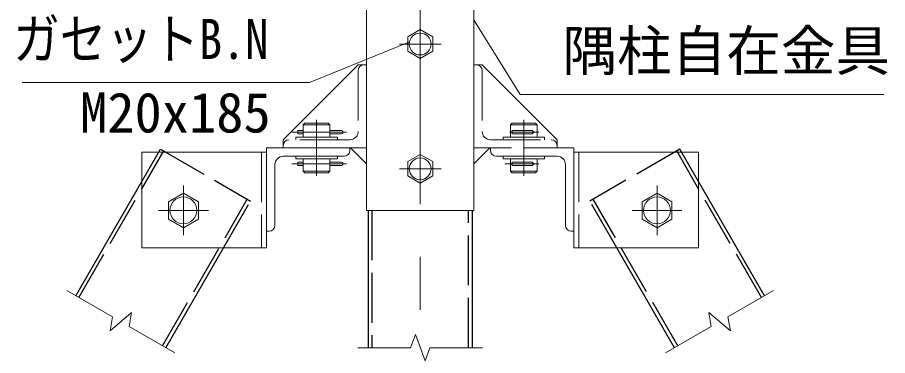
# Model space of a CAD drawing. Units: millimetres, scale not verified. Extents: x -12599 to 12601, y -8909 to 8911.
# Drawn here: x -4162 to -1026, y -6735 to -5515 of the extents above; entities that cross this region are included whole.
import ezdxf
from ezdxf.enums import TextEntityAlignment as Align

# ---------------------------------------------------------------- set-up
doc = ezdxf.new("R2010")
doc.units = ezdxf.units.MM
doc.header["$LTSCALE"] = 30
doc.linetypes.add('DASHED', pattern=[7.5, 6, -1.5])
doc.linetypes.add('USER1', pattern=[50.8, 31.75, -6.35, 6.35, -6.35])
for name, color, linetype, lineweight in [('0-0_D-BMK', 2, 'USER1', 13), ('0-1_D-STR1', 1, 'Continuous', 25), ('0-2_D-STR3', 3, 'Continuous', 13), ('0-4_D-STR-DIM', 7, 'Continuous', 13), ('0-7_D-STR-TXT', 7, 'Continuous', 13)]:
    doc.layers.add(name, color=color, linetype=linetype, lineweight=lineweight)
doc.styles.add('ＭＳ ゴシック', font='')
doc.styles.get('ＭＳ ゴシック').set_extended_font_data('MS Gothic')

msp = doc.modelspace()

# ---------------------------------------------------------------- linework, layer by layer
at = {"layer": '0-0_D-BMK'}
for p, q in [((-2710.66, -5235.76), (-2710.66, -6705.93)), ((-2635.66, -5610.76), (-2785.66, -5610.76)), ((-3084.16, -5884.53), (-3084.16, -6085.91)), ((-2337.16, -5884.53), (-2337.16, -6085.91)), ((-2976.29, -5928.76), (-3173.8, -5928.76)), ((-2388.96, -5928.76), (-2283.09, -5928.76)), ((-2976.29, -6042.76), (-3173.8, -6042.76)), ((-2405.7, -6042.76), (-2283.09, -6042.76)), ((-2635.66, -6060.76), (-2785.66, -6060.76)), ((-3564.16, -6120.76), (-3564.16, -6300.76)), ((-1857.16, -6120.76), (-1857.16, -6300.76)), ((-3474.16, -6210.76), (-3654.16, -6210.76)), ((-1947.16, -6210.76), (-1767.16, -6210.76))]:
    msp.add_line(p, q, dxfattribs=at)
at = {"layer": '0-1_D-STR1', "linetype": 'DASHED'}
for p, q in [((-3714.16, -6106.21), (-3646.93, -5989.77)), ((-3646.93, -5989.77), (-3322.17, -6177.27)), ((-1774.38, -5989.77), (-2099.14, -6177.27)), ((-1707.16, -6106.21), (-1774.38, -5989.77)), ((-3940.46, -6525.18), (-3635.23, -5996.52)), ((-1480.85, -6525.18), (-1786.08, -5996.52)), ((-3639.08, -6699.18), (-3333.86, -6170.52)), ((-3419.45, -6345.76), (-3322.17, -6177.27)), ((-2001.86, -6345.76), (-2099.14, -6177.27)), ((-1782.23, -6699.18), (-2087.45, -6170.52)), ((-2884.66, -6210.76), (-2884.66, -6705.93)), ((-2536.66, -6705.93), (-2536.66, -6210.76))]:
    msp.add_line(p, q, dxfattribs=at)
at = {"layer": '0-1_D-STR1'}
for p, q in [((-3952.15, -6518.43), (-3714.16, -6106.21)), ((-1469.16, -6518.43), (-1707.16, -6106.21)), ((-2898.16, -6210.76), (-2898.16, -6705.93)), ((-2523.16, -6210.76), (-2523.16, -6705.93)), ((-3627.39, -6705.93), (-3419.45, -6345.76)), ((-1793.92, -6705.93), (-2001.86, -6345.76))]:
    msp.add_line(p, q, dxfattribs=at)
at = {"layer": '0-2_D-STR3'}
for p, q in [((-2904.16, -5460.76), (-2904.16, -6210.76)), ((-2517.16, -5460.76), (-2517.16, -6210.76)), ((-3204.16, -5955.76), (-2934.16, -5685.76)), ((-2904.16, -5685.76), (-2934.16, -5685.76)), ((-2517.16, -5685.76), (-2487.16, -5685.76)), ((-2217.16, -5955.76), (-2487.16, -5685.76)), ((-3126.16, -5895.76), (-3132.16, -5901.76)), ((-3036.16, -5901.76), (-3042.16, -5895.76)), ((-2385.16, -5901.76), (-2379.16, -5895.76)), ((-2295.16, -5895.76), (-2289.16, -5901.76)), ((-3132.16, -5922.76), (-3151.72, -5922.76)), ((-3151.72, -5934.76), (-3151.72, -5922.76)), ((-3132.16, -5946.76), (-3132.16, -5901.76)), ((-3036.16, -5946.76), (-3036.16, -5901.76)), ((-2385.16, -5946.76), (-2385.16, -5901.76)), ((-2289.16, -5946.76), (-2289.16, -5901.76)), ((-3204.16, -5955.76), (-3204.16, -5985.76)), ((-3159.16, -5955.76), (-3159.16, -5946.76)), ((-3132.16, -5934.76), (-3151.72, -5934.76)), ((-3009.16, -5955.76), (-3009.16, -5946.76)), ((-2412.16, -5955.76), (-2412.16, -5946.76)), ((-2262.16, -5955.76), (-2262.16, -5946.76)), ((-2217.16, -5955.76), (-2217.16, -5985.76)), ((-2904.16, -5985.76), (-3204.16, -5985.76)), ((-2904.16, -6043.15), (-2961.55, -5985.76)), ((-2517.16, -6043.15), (-2459.76, -5985.76)), ((-2457.16, -5985.76), (-2457.16, -5994.76)), ((-3264.16, -6000.76), (-3714.16, -6000.76)), ((-3714.16, -6000.76), (-3714.16, -6345.76)), ((-3264.16, -6000.76), (-3264.16, -6345.76)), ((-3204.16, -6015.76), (-2985.16, -6015.76)), ((-3159.16, -6015.76), (-3159.16, -6024.76)), ((-3009.16, -6015.76), (-3009.16, -6024.76)), ((-2217.16, -6015.76), (-2436.16, -6015.76)), ((-2412.16, -6015.76), (-2412.16, -6024.76)), ((-2262.16, -6015.76), (-2262.16, -6024.76)), ((-2157.16, -6000.76), (-1707.16, -6000.76)), ((-1707.16, -6000.76), (-1707.16, -6345.76)), ((-3234.16, -6264.76), (-3234.16, -6045.76)), ((-3159.16, -6024.76), (-3009.16, -6024.76)), ((-3151.72, -6036.76), (-3151.72, -6048.76)), ((-3132.16, -6036.76), (-3151.72, -6036.76)), ((-3132.16, -6048.76), (-3151.72, -6048.76)), ((-3132.16, -6069.76), (-3132.16, -6024.76)), ((-3036.16, -6069.76), (-3036.16, -6024.76)), ((-2994.21, -6036.76), (-3036.16, -6036.76)), ((-2994.21, -6048.76), (-3036.16, -6048.76)), ((-2262.16, -6024.76), (-2412.16, -6024.76)), ((-2385.16, -6069.76), (-2385.16, -6024.76)), ((-2377.74, -6036.76), (-2306.95, -6036.76)), ((-2377.74, -6048.76), (-2306.95, -6048.76)), ((-2289.16, -6069.76), (-2289.16, -6024.76)), ((-2187.16, -6264.76), (-2187.16, -6045.76)), ((-3036.16, -6069.76), (-3132.16, -6069.76)), ((-3042.16, -6075.76), (-3036.16, -6069.76)), ((-2379.16, -6075.76), (-2385.16, -6069.76)), ((-2385.16, -6069.76), (-2289.16, -6069.76)), ((-2379.16, -6075.76), (-2295.16, -6075.76)), ((-2295.16, -6075.76), (-2289.16, -6069.76)), ((-2904.16, -6210.76), (-2517.16, -6210.76)), ((-2166.16, -6285.76), (-2157.16, -6285.76)), ((-3264.16, -6345.76), (-3714.16, -6345.76))]:
    msp.add_line(p, q, dxfattribs=at)
at = {"layer": '0-2_D-STR3', "linetype": 'DASHED'}
for p, q in [((-2934.16, -5706.76), (-2934.16, -5925.76)), ((-2487.16, -5706.76), (-2487.16, -5925.76)), ((-3042.16, -5895.76), (-3126.16, -5895.76)), ((-2379.16, -5895.76), (-2295.16, -5895.76)), ((-3036.16, -5901.76), (-3132.16, -5901.76)), ((-2994.21, -5922.76), (-3036.16, -5922.76)), ((-2385.16, -5901.76), (-2289.16, -5901.76)), ((-2382.03, -5928.76), (-2377.74, -5922.76)), ((-2377.74, -5922.76), (-2306.95, -5922.76)), ((-2964.16, -5955.76), (-3183.16, -5955.76)), ((-3159.16, -5946.76), (-3009.16, -5946.76)), ((-2994.21, -5934.76), (-3036.16, -5934.76)), ((-2457.16, -5955.76), (-2238.16, -5955.76)), ((-2262.16, -5946.76), (-2412.16, -5946.76)), ((-2377.74, -5934.76), (-2382.03, -5928.76)), ((-2377.74, -5934.76), (-2306.95, -5934.76)), ((-2157.16, -5985.76), (-2517.16, -5985.76)), ((-3282.16, -6000.76), (-3282.16, -6345.76)), ((-2139.16, -6000.76), (-2139.16, -6345.76))]:
    msp.add_line(p, q, dxfattribs=at)
at = {"layer": '0-2_D-STR3'}
for points in [[(-2665.71, -5584.81), (-2710.66, -5558.86), (-2755.6, -5584.81), (-2755.6, -5636.71), (-2710.66, -5662.66), (-2665.71, -5636.71)], [(-2665.71, -6034.81), (-2710.66, -6008.86), (-2755.6, -6034.81), (-2755.6, -6086.71), (-2710.66, -6112.66), (-2665.71, -6086.71)], [(-3510.12, -6241.96), (-3564.16, -6273.16), (-3618.2, -6241.96), (-3618.2, -6179.56), (-3564.16, -6148.36), (-3510.12, -6179.56)], [(-1911.2, -6241.96), (-1857.16, -6273.16), (-1803.12, -6241.96), (-1803.12, -6179.56), (-1857.16, -6148.36), (-1911.2, -6179.56)]]:
    msp.add_lwpolyline(points, close=True, dxfattribs=at)
at = {"layer": '0-2_D-STR3', "linetype": 'DASHED'}
msp.add_lwpolyline([(-2306.95, -5934.76), (-2300.61, -5928.76), (-2306.95, -5922.76)], dxfattribs=at)
at = {"layer": '0-2_D-STR3'}
for points in [[(-3255.16, -6285.76), (-3264.16, -6285.76), (-3264.16, -5985.76), (-2964.16, -5985.76), (-2964.16, -5994.76)], [(-2157.16, -5985.76), (-2157.16, -6345.76), (-1707.16, -6345.76)], [(-2377.74, -6036.76), (-2382.03, -6042.76), (-2377.74, -6048.76)], [(-2306.95, -6036.76), (-2300.61, -6042.76), (-2306.95, -6048.76)], [(-3042.16, -6075.76), (-3126.16, -6075.76), (-3132.16, -6069.76)]]:
    msp.add_lwpolyline(points, dxfattribs=at)
for centre, radius in [((-2710.66, -5610.76), 39.31), ((-2710.66, -6060.76), 39.31), ((-3564.16, -6210.76), 48.27), ((-1857.16, -6210.76), 48.27)]:
    msp.add_circle(centre, radius, dxfattribs=at)
for centre, radius, start, end in [((-2913.16, -5706.76), 21, 90, 180), ((-2508.16, -5706.76), 21, 0, 90), ((-2994.21, -5928.76), 6, 270, 90), ((-2964.16, -5925.76), 30, 270, 0), ((-2457.16, -5925.76), 30, 180, 270), ((-3183.16, -5976.76), 21, 90, 180), ((-2238.16, -5976.76), 21, 360, 90), ((-3204.16, -6045.76), 30, 90, 180), ((-2985.16, -5994.76), 21, 270, 0), ((-2436.16, -5994.76), 21, 180, 270), ((-2217.16, -6045.76), 30, 0, 90), ((-2994.21, -6042.76), 6, 270, 90), ((-3255.16, -6264.76), 21, 270, 0), ((-2166.16, -6264.76), 21, 180, 270)]:
    msp.add_arc(centre, radius, start, end, dxfattribs=at)
at = {"layer": '0-4_D-STR-DIM'}
for p, q in [((-3984.62, -6499.68), (-3819.76, -6594.86)), ((-1436.69, -6499.68), (-1601.55, -6594.86)), ((-3828.55, -6644.72), (-3750.99, -6579.64)), ((-3750.99, -6579.64), (-3759.78, -6629.49)), ((-1670.32, -6579.64), (-1661.53, -6629.49)), ((-1592.76, -6644.72), (-1670.32, -6579.64)), ((-3819.76, -6594.86), (-3828.55, -6644.72)), ((-1601.55, -6594.86), (-1592.76, -6644.72)), ((-3759.78, -6629.49), (-3594.91, -6724.68)), ((-1661.53, -6629.49), (-1826.4, -6724.68)), ((-2727.97, -6658.36), (-2745.29, -6705.93)), ((-2693.34, -6753.5), (-2727.97, -6658.36)), ((-2935.66, -6705.93), (-2745.29, -6705.93)), ((-2676.03, -6705.93), (-2693.34, -6753.5)), ((-2676.03, -6705.93), (-2485.66, -6705.93))]:
    msp.add_line(p, q, dxfattribs=at)
at = {"layer": '0-7_D-STR-TXT'}
for points in [[(-1040.04, -5793.06), (-2350.93, -5793.06), (-2516.1, -5526.52)], [(-4145.34, -5749.2), (-3110.08, -5749.2), (-2751.22, -5604.63)]]:
    msp.add_lwpolyline(points, dxfattribs=at)

# ---------------------------------------------------------------- texts
at = {"layer": '0-7_D-STR-TXT', "style": 'ＭＳ ゴシック', "width": 0.85}
msp.add_text('ガセットB.N', height=144.3, dxfattribs=at).set_placement((-4177.28, -5708.02), align=Align.BOTTOM_LEFT)
at = {"layer": '0-7_D-STR-TXT', "style": 'ＭＳ ゴシック'}
for s, p in [('隅柱自在金具', (-2198.16, -5750.35)), ('M20x185', (-3936.66, -5973.18))]:
    msp.add_text(s, height=144.3, dxfattribs=at).set_placement(p, align=Align.BOTTOM_LEFT)

doc.saveas('drawing.dxf')
